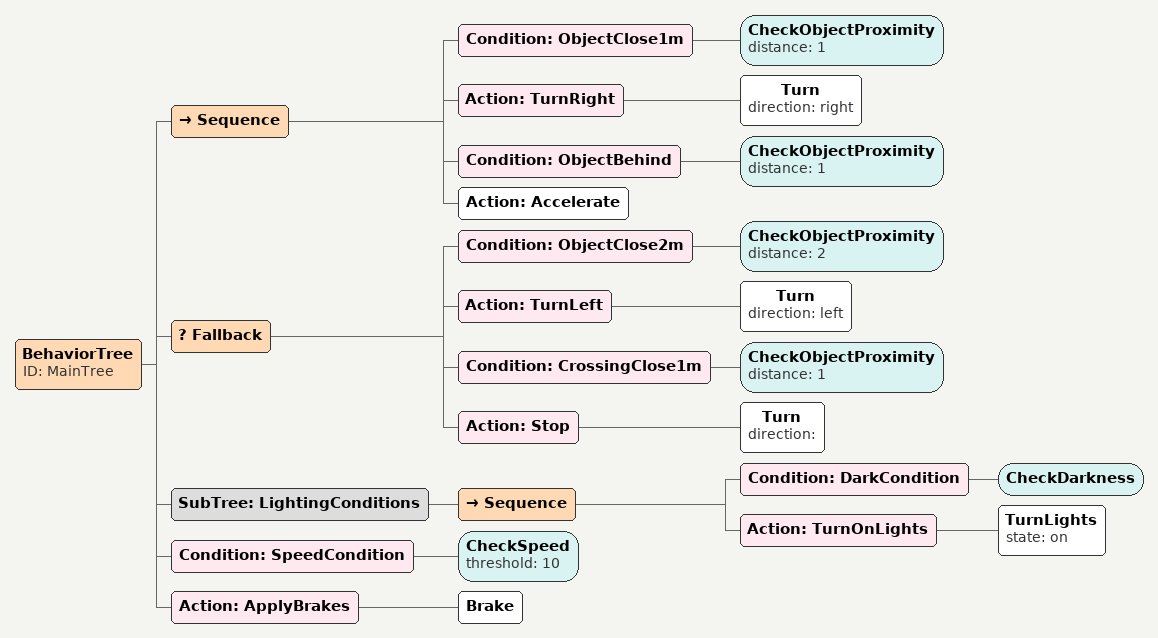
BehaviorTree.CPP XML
<root main_tree_to_execute="MainTree">
    <!-- Main Behavior Tree -->
    <BehaviorTree ID="MainTree">
        <Sequence>
            <!-- Condition to check if an object is closer than 1m -->
            <Condition ID="ObjectClose1m">
                <CheckObjectProximity distance="1" />
            </Condition>

            <!-- Action to turn right when the object is close -->
            <Action ID="TurnRight">
                <Turn direction="right" />
            </Action>

            <!-- Condition to check if an object is behind -->
            <Condition ID="ObjectBehind">
                <CheckObjectProximity distance="1" />
            </Condition>

            <!-- Action to turn accelarate when the object is behind -->
            <Action ID="Accelerate">

            </Action>
	</Sequence>
	<Fallback>

            <!-- Condition to check if an object is closer than 1m -->
            <Condition ID="ObjectClose2m">
                <CheckObjectProximity distance="2" />
	    </Condition>
            <!-- Action to turn right when the object is close -->
            <Action ID="TurnLeft">
                <Turn direction="left" />
            </Action>

            <!-- Condition to check if a crossing is closer than 1m -->
            <Condition ID="CrossingClose1m">
                <CheckObjectProximity distance="1" />
            </Condition>

            <!-- Action to turn right when the object is close -->
            <Action ID="Stop">
                <Turn direction="" />
            </Action>
          </Fallback>
            <!-- Subtree for lighting conditions -->
            <SubTree ID="LightingConditions">
                <Sequence>
                    <!-- Condition to check if it's dark -->
                    <Condition ID="DarkCondition">
                        <CheckDarkness />
                    </Condition>

                    <!-- Action to turn on the lights when it's dark -->
                    <Action ID="TurnOnLights">
                        <TurnLights state="on" />
                    </Action>
                </Sequence>
            </SubTree>

            <!-- Condition to check if the car speed is faster than 10 km/h -->
            <Condition ID="SpeedCondition">
                <CheckSpeed threshold="10" />
            </Condition>

            <!-- Action to apply brakes when speed is faster than 10 km/h -->
            <Action ID="ApplyBrakes">
                <Brake />
            </Action>

    </BehaviorTree>

    <!-- TreeNodesModel (Actions and Conditions) -->
</root>
